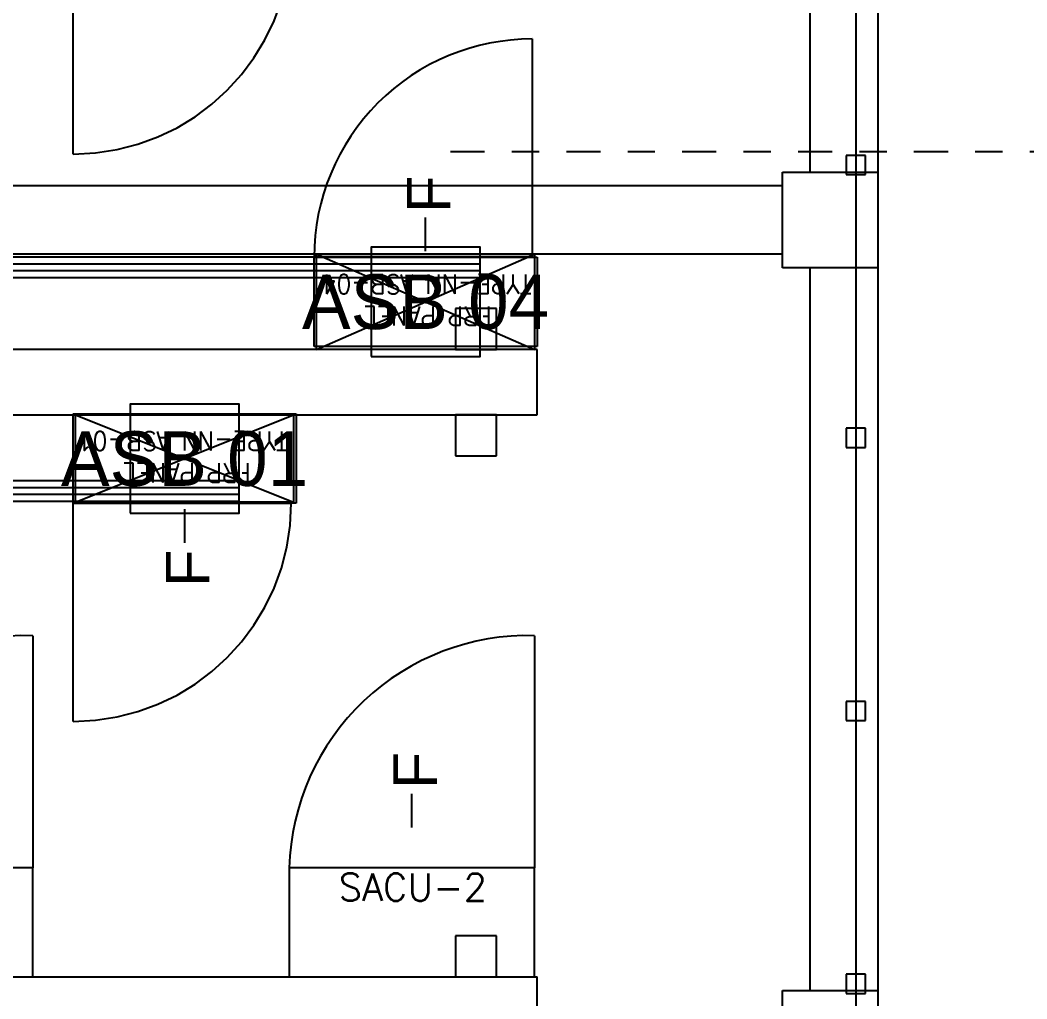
# Model space of a CAD drawing. Header units: metres. Extents: x 530339 to 530792, y 2675149 to 2675327.
# Drawn here: x 530559.493 to 530563.186, y 2675239.073 to 2675242.661 of the extents above; entities that cross this region are included whole.
import ezdxf
from ezdxf.enums import TextEntityAlignment as Align

# ---------------------------------------------------------------- set-up
doc = ezdxf.new("R2010")
doc.units = ezdxf.units.M
for name, pattern in [('CENTER', [2, 1.25, -0.25, 0.25, -0.25]), ('DASHED', [0.75, 0.5, -0.25]), ('HIDDEN', [0.375, 0.25, -0.125]), ('PHANTOM', [63.5, 31.75, -6.35, 6.35, -6.35, 6.35, -6.35])]:
    doc.linetypes.add(name, pattern=pattern)
for name, color, linetype in [('1', 5, 'Continuous'), ('IDT', 7, 'Continuous'), ('LT Cable(AG) INV to LT Panel BL-02', 2, 'Continuous')]:
    doc.layers.add(name, color=color, linetype=linetype)
doc.styles.add('Arial', font='arial.ttf')
doc.styles.add('RomanS', font='romans.shx')
doc.styles.get("Standard").update_dxf_attribs({"font": 'Adani Regular.ttf'})

# ---------------------------------------------------------------- blocks, each defined once
blk = doc.blocks.new('ASB')
at = {"layer": '1', "color": 5}
blk.add_lwpolyline([(-0.2, -0.2), (0.2, -0.2), (0.2, 0.2), (-0.2, 0.2)], close=True, dxfattribs=at)
at = {"layer": '1', "color": 7}
blk.add_attdef('ID', text='', height=0.2, dxfattribs=at).set_placement((0, 0), align=Align.MIDDLE_CENTER)
blk = doc.blocks.new('IDT')
at = {"layer": 'IDT', "color": 8, "linetype": 'PHANTOM', "ltscale": 0.25}
blk.add_line((25.6331, 9.1603), (25.6331, 16.0353), dxfattribs=at)
at = {"layer": 'IDT', "color": 8}
for p, q in [((25.552, 15.0601), (25.552, 15.4101)), ((25.902, 15.4101), (25.902, 15.0601)), ((25.5981, 15.0703), (25.5981, 15.0003)), ((25.6681, 15.0703), (25.5981, 15.0703)), ((25.6681, 15.0003), (25.6681, 15.0703)), ((25.902, 15.0601), (25.552, 15.0601)), ((25.552, 12.4101), (25.552, 15.0601)), ((25.802, 12.4101), (25.802, 15.0601)), ((25.5981, 15.0003), (25.6681, 15.0003)), ((32.6992, 15.0097), (26.802, 15.0097)), ((26.951, 15.0097), (26.951, 14.8597)), ((27.101, 15.0097), (26.951, 15.0097)), ((27.101, 14.8597), (27.101, 15.0097)), ((26.951, 14.8597), (27.101, 14.8597)), ((25.5981, 14.0703), (25.5981, 14.0003)), ((25.6681, 14.0703), (25.5981, 14.0703)), ((25.6681, 14.0003), (25.6681, 14.0703)), ((25.5981, 14.0003), (25.6681, 14.0003)), ((27.686, 13.2732), (28.504, 13.2732)), ((27.686, 12.9462), (27.686, 13.2732)), ((27.695, 12.9497), (27.695, 13.2697)), ((27.695, 13.2697), (28.495, 13.2697)), ((28.495, 13.2697), (27.695, 12.9497)), ((28.495, 12.9497), (27.695, 13.2697)), ((28.495, 13.2697), (28.495, 12.9497)), ((28.504, 13.2732), (28.504, 12.9462)), ((26.951, 13.0997), (26.951, 12.9497)), ((27.101, 13.0997), (26.951, 13.0997)), ((27.101, 12.9497), (27.101, 13.0997)), ((25.5981, 13.0685), (25.5981, 12.9985)), ((25.6681, 13.0685), (25.5981, 13.0685)), ((25.6681, 12.9985), (25.6681, 13.0685)), ((25.5981, 12.9985), (25.6681, 12.9985)), ((32.6992, 12.9497), (26.802, 12.9497)), ((26.951, 12.9497), (27.101, 12.9497)), ((28.504, 12.9462), (27.686, 12.9462)), ((28.495, 12.9497), (27.695, 12.9497)), ((26.802, 12.7097), (32.6992, 12.7097)), ((26.811, 12.3601), (26.811, 12.7097)), ((26.811, 12.7097), (27.611, 12.7097)), ((27.611, 12.7097), (26.811, 12.3601)), ((27.611, 12.3601), (26.811, 12.7097)), ((26.951, 12.7097), (26.951, 12.5597)), ((27.101, 12.7097), (26.951, 12.7097)), ((27.101, 12.5597), (27.101, 12.7097)), ((27.611, 12.7097), (27.611, 12.3601)), ((26.802, 12.6984), (27.62, 12.6984)), ((26.802, 12.3714), (26.802, 12.6984)), ((27.62, 12.6984), (27.62, 12.3714)), ((26.951, 12.5597), (27.101, 12.5597)), ((25.552, 12.0601), (25.552, 12.4101)), ((25.552, 12.4101), (25.902, 12.4101)), ((25.902, 12.4101), (25.902, 12.0601)), ((27.62, 12.3714), (26.802, 12.3714)), ((25.902, 12.3601), (29.552, 12.3601)), ((27.611, 12.3601), (26.811, 12.3601)), ((25.902, 12.1101), (29.552, 12.1101)), ((25.902, 12.0601), (25.552, 12.0601)), ((25.552, 9.4101), (25.552, 12.0601)), ((25.5981, 12.0685), (25.5981, 11.9985)), ((25.6681, 12.0685), (25.5981, 12.0685)), ((25.6681, 11.9985), (25.6681, 12.0685)), ((25.802, 9.4101), (25.802, 12.0601)), ((25.5981, 11.9985), (25.6681, 11.9985))]:
    blk.add_line(p, q, dxfattribs=at)
at = {"layer": 'IDT', "color": 8, "linetype": 'HIDDEN', "ltscale": 2.5}
for p, q in [((26.802, 15.2497), (26.802, 15.0097)), ((26.802, 12.9497), (26.802, 12.7097))]:
    blk.add_line(p, q, dxfattribs=at)
at = {"layer": 'IDT', "color": 7}
for p, q in [((27.711, 15.0097), (26.811, 15.0097)), ((26.811, 15.0097), (26.811, 14.6097)), ((27.711, 14.6097), (27.711, 15.0097)), ((29.552, 15.0097), (28.652, 15.0097)), ((28.652, 15.0097), (28.652, 14.6097)), ((26.811, 14.6097), (27.711, 14.6097)), ((28.652, 14.6097), (29.552, 14.6097)), ((27.261, 14.4621), (27.261, 14.4109)), ((27.261, 14.4109), (27.261, 14.3384)), ((28.095, 13.3458), (28.095, 13.4183)), ((28.095, 13.2947), (28.095, 13.3458)), ((27.686, 13.2732), (28.504, 13.2732)), ((27.686, 12.9462), (27.686, 13.2732)), ((28.504, 13.2732), (28.504, 12.9462)), ((28.504, 12.9462), (27.686, 12.9462)), ((26.802, 12.6984), (27.62, 12.6984)), ((26.802, 12.3714), (26.802, 12.6984)), ((27.62, 12.6984), (27.62, 12.3714)), ((27.62, 12.3714), (26.802, 12.3714)), ((27.211, 12.3497), (27.211, 12.2985)), ((27.211, 12.2985), (27.211, 12.226))]:
    blk.add_line(p, q, dxfattribs=at)
at = {"layer": 'IDT', "color": 8, "linetype": 'DASHED', "ltscale": 5}
for p, q in [((26.811, 13.7589), (26.811, 14.6097)), ((26.811, 14.6097), (27.711, 14.6097)), ((28.652, 13.7589), (28.652, 14.6097)), ((28.652, 14.6097), (29.552, 14.6097)), ((28.504, 14.0732), (28.504, 13.2732)), ((28.4602, 13.2732), (27.704, 13.2732)), ((28.504, 13.2732), (28.4602, 13.2732)), ((26.82, 11.5714), (26.82, 12.3714)), ((26.82, 12.3714), (26.8639, 12.3714)), ((26.8639, 12.3714), (27.62, 12.3714)), ((28.504, 11.9932), (28.504, 11.1932))]:
    blk.add_line(p, q, dxfattribs=at)
at = {"layer": 'IDT', "color": 8, "linetype": 'CENTER', "ltscale": 0.1}
blk.add_line((12.5447, 11.9854), (27.1642, 11.9854), dxfattribs=at)
at = {"layer": 'IDT', "color": 8, "linetype": 'DASHED', "ltscale": 5}
for centre, radius, start, end in [((26.8361, 14.6339), 0.8753, 268.3615, 358.4192), ((28.6771, 14.6339), 0.8753, 268.3615, 358.4192), ((28.504, 13.2732), 0.8, 90, 180), ((26.82, 12.3714), 0.8, 270, 0), ((28.504, 11.1932), 0.8, 90, 180)]:
    blk.add_arc(centre, radius, start, end, dxfattribs=at)
at = {"layer": 'IDT', "color": 7, "ltscale": 0.1, "style": 'RomanS'}
blk.add_text('SACU-2', height=0.1, rotation=180, dxfattribs=at).set_placement((27.5305, 14.7306))
at = {"layer": 'IDT', "color": 7, "style": 'Arial'}
for p in [(27.1698, 14.3212), (28.0038, 13.5801), (27.1198, 12.2089)]:
    blk.add_text('F', height=0.16, rotation=270, dxfattribs=at).set_placement(p)
at = {"layer": 'IDT', "color": 7, "style": 'RomanS', "width": 0.9}
for s, p in [('FRP PANEL', (27.8518, 13.1269)), ('TYPE-NN ASB-01', (27.7167, 13.0102)), ('FRP PANEL', (26.9678, 12.5521)), ('TYPE-NN ASB-04', (26.8222, 12.4354))]:
    blk.add_text(s, height=0.07, dxfattribs=at).set_placement(p)

msp = doc.modelspace()

# ---------------------------------------------------------------- linework, layer by layer
at = {"layer": 'LT Cable(AG) INV to LT Panel BL-02'}
for points in [[(530561.1803, 2675241.7911), (530555.5753, 2675241.7911, -0.098889), (530555.2295, 2675241.8601), (530553.3516, 2675242.6415, 0.042157), (530553.2006, 2675242.6542), (530547.1703, 2675242.6542, 0.414214), (530546.2703, 2675241.7542), (530546.2703, 2675222.4887, -0.0344), (530546.2618, 2675222.3653), (530546.2081, 2675221.9777, 0.0344), (530546.1996, 2675221.8543), (530546.1996, 2675221.5082), (530532.3883, 2675221.5082, -0.414214), (530531.4883, 2675222.4082), (530531.4883, 2675235.6122, 0.414214), (530530.5883, 2675236.5122), (530406.0696, 2675236.5122, -0.414214), (530405.1696, 2675237.4122), (530405.1696, 2675237.6898)], [(530561.1803, 2675241.7661), (530555.5719, 2675241.7661, -0.098946), (530555.226, 2675241.8352), (530553.3494, 2675242.6165, 0.042157), (530553.1985, 2675242.6292), (530547.1953, 2675242.6292, 0.414214), (530546.2953, 2675241.7292), (530546.2953, 2675222.4869, -0.0344), (530546.2868, 2675222.3635), (530546.2331, 2675221.976, 0.0344), (530546.2246, 2675221.8526), (530546.2246, 2675221.4832), (530532.3633, 2675221.4832, -0.414214), (530531.4633, 2675222.3832), (530531.4633, 2675228.0852, 0.414214), (530530.5633, 2675228.9852), (530503.2456, 2675228.9852, -0.414214), (530502.3456, 2675229.8852), (530502.3456, 2675230.1898)], [(530561.1803, 2675241.7411), (530555.5686, 2675241.7411, -0.099004), (530555.2225, 2675241.8103), (530553.3473, 2675242.5915, 0.042157), (530553.1964, 2675242.6042), (530547.2203, 2675242.6042, 0.414214), (530546.3203, 2675241.7042), (530546.3203, 2675222.4852, -0.0344), (530546.3118, 2675222.3618), (530546.2581, 2675221.9743, 0.0344), (530546.2496, 2675221.8509), (530546.2496, 2675214.8602, -0.414214), (530545.3496, 2675213.9602), (530406.0696, 2675213.9602, -0.414214), (530405.1696, 2675214.8602), (530405.1696, 2675215.1898)], [(530561.1803, 2675241.7161), (530555.5653, 2675241.7161, -0.099062), (530555.219, 2675241.7854), (530553.3452, 2675242.5665, 0.042157), (530553.1943, 2675242.5792), (530547.2453, 2675242.5792, 0.414214), (530546.3453, 2675241.6792), (530546.3453, 2675222.4835, -0.0344), (530546.3368, 2675222.3601), (530546.2831, 2675221.9725, 0.0344), (530546.2746, 2675221.8491), (530546.2746, 2675199.8372, -0.414214), (530545.3746, 2675198.9372), (530535.6376, 2675198.9372, -0.414214), (530534.7376, 2675199.8372), (530534.7376, 2675200.1898)]]:
    msp.add_lwpolyline(points, format="xyb", dxfattribs=at)
at = {"layer": 'LT Cable(AG) INV to LT Panel BL-02', "color": 5}
for points in [[(530560.2963, 2675240.9712), (530554.3955, 2675240.9712, 0.078431), (530554.1183, 2675240.9275), (530553.4094, 2675240.698, -0.078431), (530553.1322, 2675240.6542), (530550.1203, 2675240.6542, 0.414214), (530549.2203, 2675239.7542), (530549.2203, 2675222.5201, 0.053119), (530549.2405, 2675222.3304), (530549.3101, 2675222.0075, -0.053119), (530549.3303, 2675221.8179), (530549.3303, 2675192.4005, 0.414214), (530550.2303, 2675191.5005), (530724.813, 2675191.5005, 0.414214), (530725.713, 2675192.4005), (530725.713, 2675192.7793)], [(530560.2963, 2675240.9462), (530554.3994, 2675240.9462, 0.078431), (530554.1222, 2675240.9025), (530553.4171, 2675240.6742, -0.078431), (530553.1322, 2675240.6292), (530550.1203, 2675240.6292, 0.414214), (530549.2453, 2675239.7542), (530549.2453, 2675222.5201, 0.053119), (530549.2649, 2675222.3357), (530549.3345, 2675222.0128, -0.053119), (530549.3553, 2675221.8179), (530549.3553, 2675192.4255, 0.414214), (530550.2553, 2675191.5255), (530627.637, 2675191.5255, 0.414214), (530628.537, 2675192.4255), (530628.537, 2675192.7793)], [(530560.2963, 2675240.9212), (530554.4034, 2675240.9212, 0.078431), (530554.1262, 2675240.8775), (530553.421, 2675240.6492, -0.078431), (530553.1361, 2675240.6042), (530550.1453, 2675240.6042, 0.414214), (530549.2703, 2675239.7292), (530549.2703, 2675222.5227, 0.053119), (530549.2899, 2675222.3384), (530549.3595, 2675222.0155, -0.053119), (530549.3803, 2675221.8206), (530549.3803, 2675214.8852, 0.414214), (530550.2553, 2675214.0102), (530724.813, 2675214.0102, 0.414214), (530725.688, 2675214.8852), (530725.688, 2675215.1898)], [(530560.2963, 2675240.8962), (530554.4073, 2675240.8962, 0.078431), (530554.1301, 2675240.8525), (530553.425, 2675240.6242, -0.078431), (530553.1401, 2675240.5792), (530550.1703, 2675240.5792, 0.414214), (530549.2953, 2675239.7042), (530549.2953, 2675222.5254, 0.053119), (530549.3149, 2675222.341), (530549.3845, 2675222.0181, -0.053119), (530549.4053, 2675221.8232), (530549.4053, 2675214.9102, 0.414214), (530550.2803, 2675214.0352), (530627.637, 2675214.0352, 0.414214), (530628.512, 2675214.9102), (530628.512, 2675215.1898)]]:
    msp.add_lwpolyline(points, format="xyb", dxfattribs=at)

# ---------------------------------------------------------------- block references
at = {"layer": '1'}
for p, values in [((530560.9803, 2675241.6281), {'ID': 'ASB 04'}), ((530560.0963, 2675241.0533), {'ID': 'ASB 01'})]:
    msp.add_blockref('ASB', p, dxfattribs=at).add_auto_attribs(values)
at = {"layer": 'IDT', "color": 8, "rotation": 180}
msp.add_blockref('IDT', (530588.1913, 2675254.163), dxfattribs=at)

doc.saveas('drawing.dxf')
